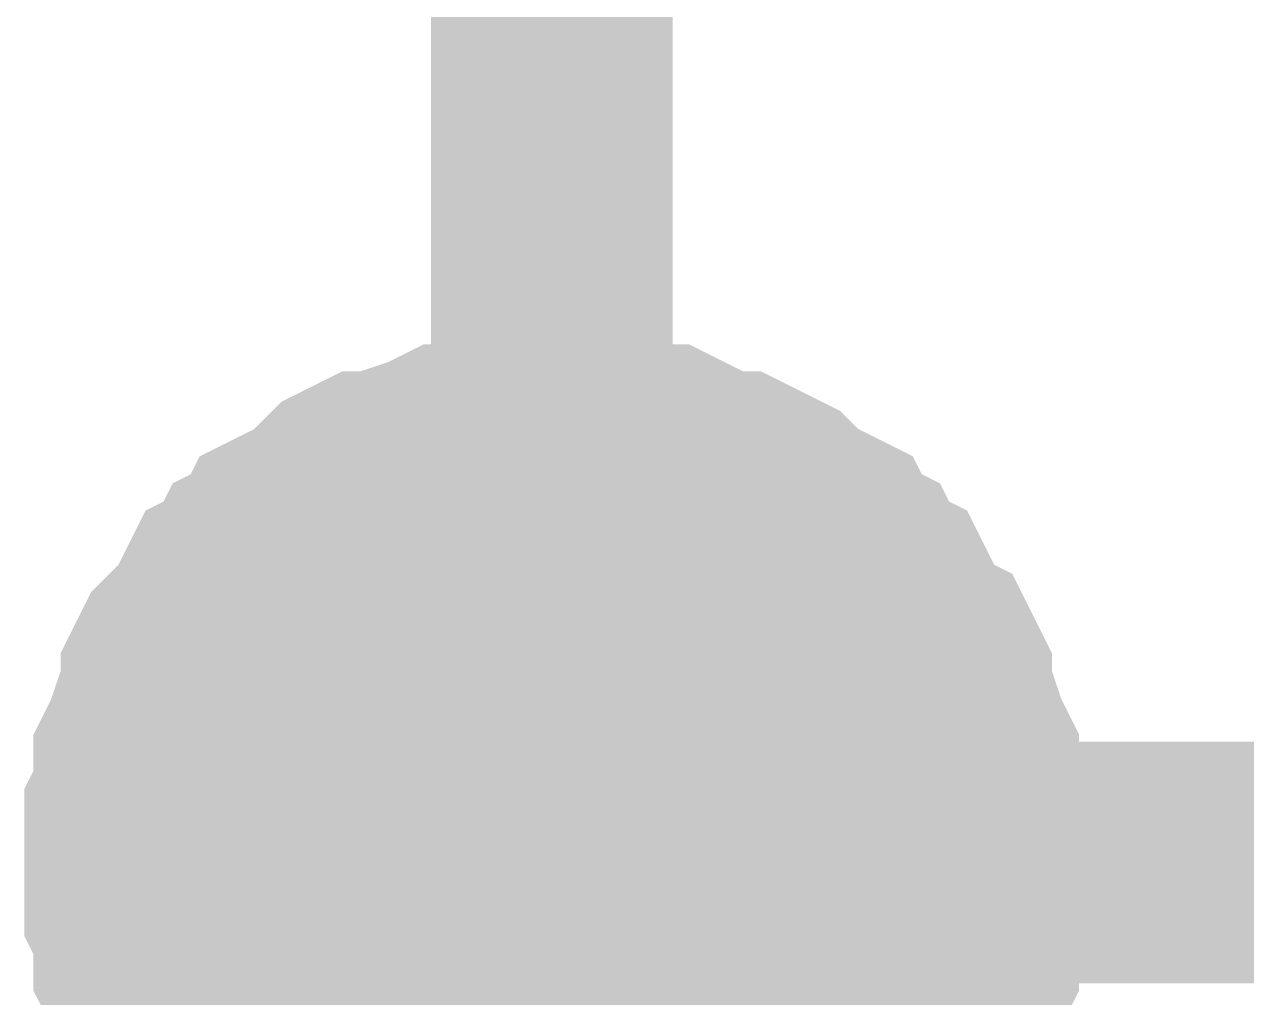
# Model space of a CAD drawing. Header units: inches. Extents: x 0 to 11.5, y 0 to 7.6.
# Drawn here: x 6.6741 to 6.7337, y 3.9932 to 4.0407 of the extents above; entities that cross this region are included whole.
import ezdxf

# ---------------------------------------------------------------- set-up
doc = ezdxf.new("R2010")
doc.units = ezdxf.units.IN
doc.header["$MEASUREMENT"] = 0
doc.layers.add('Sheet', color=255, linetype='Continuous')

msp = doc.modelspace()

# ---------------------------------------------------------------- linework, layer by layer
at = {"layer": 'Sheet'}
for points in [[(8.399674, 4.999629, 0.0118, 0.0118, 0), (8.399674, 3.999791, 0.0118, 0.0118, 0), (7.799981, 3.999791, 0.0118, 0.0118, 0), (6.699808, 3.999791, 0.0118, 0.0118, 0), (6.699808, 3.8, 0.0118, 0.0118, 0)], [(6.699808, 4.099907, 0.0118, 0.0118, 0), (6.699808, 3.999791, 0.0118, 0.0118, 0)], [(6.679965, 3.999791, 0.0118, 0.0118, 0), (6.679965, 4.000673, 0.0118, 0.0118, 0), (6.679965, 4.001996, 0.0118, 0.0118, 0), (6.680406, 4.002878, 0.0118, 0.0118, 0), (6.680406, 4.00376, 0.0118, 0.0118, 0), (6.680406, 4.004643, 0.0118, 0.0118, 0), (6.680847, 4.005525, 0.0118, 0.0118, 0), (6.681288, 4.006848, 0.0118, 0.0118, 0), (6.681729, 4.00773, 0.0118, 0.0118, 0), (6.681729, 4.008612, 0.0118, 0.0118, 0), (6.68217, 4.009494, 0.0118, 0.0118, 0), (6.682611, 4.009935, 0.0118, 0.0118, 0), (6.683493, 4.010817, 0.0118, 0.0118, 0), (6.683934, 4.011699, 0.0118, 0.0118, 0), (6.684375, 4.012581, 0.0118, 0.0118, 0), (6.685257, 4.013022, 0.0118, 0.0118, 0), (6.685698, 4.013904, 0.0118, 0.0118, 0), (6.68658, 4.014345, 0.0118, 0.0118, 0), (6.687021, 4.015227, 0.0118, 0.0118, 0), (6.687903, 4.015669, 0.0118, 0.0118, 0), (6.688785, 4.01611, 0.0118, 0.0118, 0), (6.689666, 4.016992, 0.0118, 0.0118, 0), (6.690107, 4.017433, 0.0118, 0.0118, 0), (6.690989, 4.017874, 0.0118, 0.0118, 0), (6.691871, 4.017874, 0.0118, 0.0118, 0), (6.692753, 4.018315, 0.0118, 0.0118, 0), (6.694076, 4.018756, 0.0118, 0.0118, 0), (6.694958, 4.019197, 0.0118, 0.0118, 0), (6.69584, 4.019197, 0.0118, 0.0118, 0), (6.696722, 4.019197, 0.0118, 0.0118, 0), (6.697604, 4.019638, 0.0118, 0.0118, 0), (6.698926, 4.019638, 0.0118, 0.0118, 0), (6.699808, 4.019638, 0.0118, 0.0118, 0)], [(6.679965, 3.999791, 0.0118, 0.0118, 0), (6.679965, 4.000673, 0.0118, 0.0118, 0), (6.679965, 4.001996, 0.0118, 0.0118, 0), (6.680406, 4.002878, 0.0118, 0.0118, 0), (6.680406, 4.00376, 0.0118, 0.0118, 0), (6.680406, 4.004643, 0.0118, 0.0118, 0), (6.680847, 4.005525, 0.0118, 0.0118, 0), (6.681288, 4.006848, 0.0118, 0.0118, 0), (6.681729, 4.00773, 0.0118, 0.0118, 0), (6.681729, 4.008612, 0.0118, 0.0118, 0), (6.68217, 4.009494, 0.0118, 0.0118, 0), (6.682611, 4.009935, 0.0118, 0.0118, 0), (6.683493, 4.010817, 0.0118, 0.0118, 0), (6.683934, 4.011699, 0.0118, 0.0118, 0), (6.684375, 4.012581, 0.0118, 0.0118, 0), (6.685257, 4.013022, 0.0118, 0.0118, 0), (6.685698, 4.013904, 0.0118, 0.0118, 0), (6.68658, 4.014345, 0.0118, 0.0118, 0), (6.687021, 4.015227, 0.0118, 0.0118, 0), (6.687903, 4.015669, 0.0118, 0.0118, 0), (6.688785, 4.01611, 0.0118, 0.0118, 0), (6.689666, 4.016992, 0.0118, 0.0118, 0), (6.690107, 4.017433, 0.0118, 0.0118, 0), (6.690989, 4.017874, 0.0118, 0.0118, 0), (6.691871, 4.017874, 0.0118, 0.0118, 0), (6.692753, 4.018315, 0.0118, 0.0118, 0), (6.694076, 4.018756, 0.0118, 0.0118, 0), (6.694958, 4.019197, 0.0118, 0.0118, 0), (6.69584, 4.019197, 0.0118, 0.0118, 0), (6.696722, 4.019197, 0.0118, 0.0118, 0), (6.697604, 4.019638, 0.0118, 0.0118, 0), (6.698926, 4.019638, 0.0118, 0.0118, 0), (6.699808, 4.019638, 0.0118, 0.0118, 0)], [(6.679965, 3.999791, 0.0118, 0.0118, 0), (6.679965, 4.000673, 0.0118, 0.0118, 0), (6.679965, 4.001996, 0.0118, 0.0118, 0), (6.680406, 4.002878, 0.0118, 0.0118, 0), (6.680406, 4.00376, 0.0118, 0.0118, 0), (6.680406, 4.004643, 0.0118, 0.0118, 0), (6.680847, 4.005525, 0.0118, 0.0118, 0), (6.681288, 4.006848, 0.0118, 0.0118, 0), (6.681729, 4.00773, 0.0118, 0.0118, 0), (6.681729, 4.008612, 0.0118, 0.0118, 0), (6.68217, 4.009494, 0.0118, 0.0118, 0), (6.682611, 4.009935, 0.0118, 0.0118, 0), (6.683493, 4.010817, 0.0118, 0.0118, 0), (6.683934, 4.011699, 0.0118, 0.0118, 0), (6.684375, 4.012581, 0.0118, 0.0118, 0), (6.685257, 4.013022, 0.0118, 0.0118, 0), (6.685698, 4.013904, 0.0118, 0.0118, 0), (6.68658, 4.014345, 0.0118, 0.0118, 0), (6.687021, 4.015227, 0.0118, 0.0118, 0), (6.687903, 4.015669, 0.0118, 0.0118, 0), (6.688785, 4.01611, 0.0118, 0.0118, 0), (6.689666, 4.016992, 0.0118, 0.0118, 0), (6.690107, 4.017433, 0.0118, 0.0118, 0), (6.690989, 4.017874, 0.0118, 0.0118, 0), (6.691871, 4.017874, 0.0118, 0.0118, 0), (6.692753, 4.018315, 0.0118, 0.0118, 0), (6.694076, 4.018756, 0.0118, 0.0118, 0), (6.694958, 4.019197, 0.0118, 0.0118, 0), (6.69584, 4.019197, 0.0118, 0.0118, 0), (6.696722, 4.019197, 0.0118, 0.0118, 0), (6.697604, 4.019638, 0.0118, 0.0118, 0), (6.698926, 4.019638, 0.0118, 0.0118, 0), (6.699808, 4.019638, 0.0118, 0.0118, 0)], [(6.679965, 3.999791, 0.0118, 0.0118, 0), (6.679965, 4.000673, 0.0118, 0.0118, 0), (6.679965, 4.001996, 0.0118, 0.0118, 0), (6.680406, 4.002878, 0.0118, 0.0118, 0), (6.680406, 4.00376, 0.0118, 0.0118, 0), (6.680406, 4.004643, 0.0118, 0.0118, 0), (6.680847, 4.005525, 0.0118, 0.0118, 0), (6.681288, 4.006848, 0.0118, 0.0118, 0), (6.681729, 4.00773, 0.0118, 0.0118, 0), (6.681729, 4.008612, 0.0118, 0.0118, 0), (6.68217, 4.009494, 0.0118, 0.0118, 0), (6.682611, 4.009935, 0.0118, 0.0118, 0), (6.683493, 4.010817, 0.0118, 0.0118, 0), (6.683934, 4.011699, 0.0118, 0.0118, 0), (6.684375, 4.012581, 0.0118, 0.0118, 0), (6.685257, 4.013022, 0.0118, 0.0118, 0), (6.685698, 4.013904, 0.0118, 0.0118, 0), (6.68658, 4.014345, 0.0118, 0.0118, 0), (6.687021, 4.015227, 0.0118, 0.0118, 0), (6.687903, 4.015669, 0.0118, 0.0118, 0), (6.688785, 4.01611, 0.0118, 0.0118, 0), (6.689666, 4.016992, 0.0118, 0.0118, 0), (6.690107, 4.017433, 0.0118, 0.0118, 0), (6.690989, 4.017874, 0.0118, 0.0118, 0), (6.691871, 4.017874, 0.0118, 0.0118, 0), (6.692753, 4.018315, 0.0118, 0.0118, 0), (6.694076, 4.018756, 0.0118, 0.0118, 0), (6.694958, 4.019197, 0.0118, 0.0118, 0), (6.69584, 4.019197, 0.0118, 0.0118, 0), (6.696722, 4.019197, 0.0118, 0.0118, 0), (6.697604, 4.019638, 0.0118, 0.0118, 0), (6.698926, 4.019638, 0.0118, 0.0118, 0), (6.699808, 4.019638, 0.0118, 0.0118, 0)], [(6.699808, 4.019638, 0.0118, 0.0118, 0), (6.699808, 4.019638, 0.0118, 0.0118, 0)], [(6.699808, 4.019638, 0.0118, 0.0118, 0), (6.70069, 4.019638, 0.0118, 0.0118, 0), (6.702013, 4.019638, 0.0118, 0.0118, 0), (6.702895, 4.019197, 0.0118, 0.0118, 0), (6.703777, 4.019197, 0.0118, 0.0118, 0), (6.7051, 4.019197, 0.0118, 0.0118, 0), (6.705982, 4.018756, 0.0118, 0.0118, 0), (6.706863, 4.018315, 0.0118, 0.0118, 0), (6.707745, 4.017874, 0.0118, 0.0118, 0), (6.708627, 4.017874, 0.0118, 0.0118, 0), (6.709509, 4.017433, 0.0118, 0.0118, 0), (6.710391, 4.016992, 0.0118, 0.0118, 0), (6.711273, 4.01611, 0.0118, 0.0118, 0), (6.712155, 4.015669, 0.0118, 0.0118, 0), (6.713037, 4.015227, 0.0118, 0.0118, 0), (6.713478, 4.014345, 0.0118, 0.0118, 0), (6.71436, 4.013904, 0.0118, 0.0118, 0), (6.714801, 4.013022, 0.0118, 0.0118, 0), (6.715683, 4.012581, 0.0118, 0.0118, 0), (6.716123, 4.011699, 0.0118, 0.0118, 0), (6.716564, 4.010817, 0.0118, 0.0118, 0), (6.717005, 4.009935, 0.0118, 0.0118, 0), (6.717887, 4.009494, 0.0118, 0.0118, 0), (6.718328, 4.008612, 0.0118, 0.0118, 0), (6.718328, 4.00773, 0.0118, 0.0118, 0), (6.718769, 4.006848, 0.0118, 0.0118, 0), (6.71921, 4.005525, 0.0118, 0.0118, 0), (6.719651, 4.004643, 0.0118, 0.0118, 0), (6.719651, 4.00376, 0.0118, 0.0118, 0), (6.719651, 4.002878, 0.0118, 0.0118, 0), (6.720092, 4.001996, 0.0118, 0.0118, 0), (6.720092, 4.000673, 0.0118, 0.0118, 0), (6.720092, 3.999791, 0.0118, 0.0118, 0)], [(6.699808, 4.019638, 0.0118, 0.0118, 0), (6.699808, 4.019638, 0.0118, 0.0118, 0)], [(6.699808, 4.019638, 0.0118, 0.0118, 0), (6.70069, 4.019638, 0.0118, 0.0118, 0), (6.702013, 4.019638, 0.0118, 0.0118, 0), (6.702895, 4.019197, 0.0118, 0.0118, 0), (6.703777, 4.019197, 0.0118, 0.0118, 0), (6.7051, 4.019197, 0.0118, 0.0118, 0), (6.705982, 4.018756, 0.0118, 0.0118, 0), (6.706863, 4.018315, 0.0118, 0.0118, 0), (6.707745, 4.017874, 0.0118, 0.0118, 0), (6.708627, 4.017874, 0.0118, 0.0118, 0), (6.709509, 4.017433, 0.0118, 0.0118, 0), (6.710391, 4.016992, 0.0118, 0.0118, 0), (6.711273, 4.01611, 0.0118, 0.0118, 0), (6.712155, 4.015669, 0.0118, 0.0118, 0), (6.713037, 4.015227, 0.0118, 0.0118, 0), (6.713478, 4.014345, 0.0118, 0.0118, 0), (6.71436, 4.013904, 0.0118, 0.0118, 0), (6.714801, 4.013022, 0.0118, 0.0118, 0), (6.715683, 4.012581, 0.0118, 0.0118, 0), (6.716123, 4.011699, 0.0118, 0.0118, 0), (6.716564, 4.010817, 0.0118, 0.0118, 0), (6.717005, 4.009935, 0.0118, 0.0118, 0), (6.717887, 4.009494, 0.0118, 0.0118, 0), (6.718328, 4.008612, 0.0118, 0.0118, 0), (6.718328, 4.00773, 0.0118, 0.0118, 0), (6.718769, 4.006848, 0.0118, 0.0118, 0), (6.71921, 4.005525, 0.0118, 0.0118, 0), (6.719651, 4.004643, 0.0118, 0.0118, 0), (6.719651, 4.00376, 0.0118, 0.0118, 0), (6.719651, 4.002878, 0.0118, 0.0118, 0), (6.720092, 4.001996, 0.0118, 0.0118, 0), (6.720092, 4.000673, 0.0118, 0.0118, 0), (6.720092, 3.999791, 0.0118, 0.0118, 0)], [(6.699808, 4.019638, 0.0118, 0.0118, 0), (6.699808, 4.019638, 0.0118, 0.0118, 0)], [(6.699808, 4.019638, 0.0118, 0.0118, 0), (6.70069, 4.019638, 0.0118, 0.0118, 0), (6.702013, 4.019638, 0.0118, 0.0118, 0), (6.702895, 4.019197, 0.0118, 0.0118, 0), (6.703777, 4.019197, 0.0118, 0.0118, 0), (6.7051, 4.019197, 0.0118, 0.0118, 0), (6.705982, 4.018756, 0.0118, 0.0118, 0), (6.706863, 4.018315, 0.0118, 0.0118, 0), (6.707745, 4.017874, 0.0118, 0.0118, 0), (6.708627, 4.017874, 0.0118, 0.0118, 0), (6.709509, 4.017433, 0.0118, 0.0118, 0), (6.710391, 4.016992, 0.0118, 0.0118, 0), (6.711273, 4.01611, 0.0118, 0.0118, 0), (6.712155, 4.015669, 0.0118, 0.0118, 0), (6.713037, 4.015227, 0.0118, 0.0118, 0), (6.713478, 4.014345, 0.0118, 0.0118, 0), (6.71436, 4.013904, 0.0118, 0.0118, 0), (6.714801, 4.013022, 0.0118, 0.0118, 0), (6.715683, 4.012581, 0.0118, 0.0118, 0), (6.716123, 4.011699, 0.0118, 0.0118, 0), (6.716564, 4.010817, 0.0118, 0.0118, 0), (6.717005, 4.009935, 0.0118, 0.0118, 0), (6.717887, 4.009494, 0.0118, 0.0118, 0), (6.718328, 4.008612, 0.0118, 0.0118, 0), (6.718328, 4.00773, 0.0118, 0.0118, 0), (6.718769, 4.006848, 0.0118, 0.0118, 0), (6.71921, 4.005525, 0.0118, 0.0118, 0), (6.719651, 4.004643, 0.0118, 0.0118, 0), (6.719651, 4.00376, 0.0118, 0.0118, 0), (6.719651, 4.002878, 0.0118, 0.0118, 0), (6.720092, 4.001996, 0.0118, 0.0118, 0), (6.720092, 4.000673, 0.0118, 0.0118, 0), (6.720092, 3.999791, 0.0118, 0.0118, 0)], [(6.699808, 4.019638, 0.0118, 0.0118, 0), (6.699808, 4.019638, 0.0118, 0.0118, 0)], [(6.699808, 4.019638, 0.0118, 0.0118, 0), (6.70069, 4.019638, 0.0118, 0.0118, 0), (6.702013, 4.019638, 0.0118, 0.0118, 0), (6.702895, 4.019197, 0.0118, 0.0118, 0), (6.703777, 4.019197, 0.0118, 0.0118, 0), (6.7051, 4.019197, 0.0118, 0.0118, 0), (6.705982, 4.018756, 0.0118, 0.0118, 0), (6.706863, 4.018315, 0.0118, 0.0118, 0), (6.707745, 4.017874, 0.0118, 0.0118, 0), (6.708627, 4.017874, 0.0118, 0.0118, 0), (6.709509, 4.017433, 0.0118, 0.0118, 0), (6.710391, 4.016992, 0.0118, 0.0118, 0), (6.711273, 4.01611, 0.0118, 0.0118, 0), (6.712155, 4.015669, 0.0118, 0.0118, 0), (6.713037, 4.015227, 0.0118, 0.0118, 0), (6.713478, 4.014345, 0.0118, 0.0118, 0), (6.71436, 4.013904, 0.0118, 0.0118, 0), (6.714801, 4.013022, 0.0118, 0.0118, 0), (6.715683, 4.012581, 0.0118, 0.0118, 0), (6.716123, 4.011699, 0.0118, 0.0118, 0), (6.716564, 4.010817, 0.0118, 0.0118, 0), (6.717005, 4.009935, 0.0118, 0.0118, 0), (6.717887, 4.009494, 0.0118, 0.0118, 0), (6.718328, 4.008612, 0.0118, 0.0118, 0), (6.718328, 4.00773, 0.0118, 0.0118, 0), (6.718769, 4.006848, 0.0118, 0.0118, 0), (6.71921, 4.005525, 0.0118, 0.0118, 0), (6.719651, 4.004643, 0.0118, 0.0118, 0), (6.719651, 4.00376, 0.0118, 0.0118, 0), (6.719651, 4.002878, 0.0118, 0.0118, 0), (6.720092, 4.001996, 0.0118, 0.0118, 0), (6.720092, 4.000673, 0.0118, 0.0118, 0), (6.720092, 3.999791, 0.0118, 0.0118, 0)], [(6.679965, 3.999791, 0.0039, 0.0039, 0), (6.679965, 4.000673, 0.0039, 0.0039, 0), (6.679965, 4.001996, 0.0039, 0.0039, 0), (6.680406, 4.002878, 0.0039, 0.0039, 0), (6.680406, 4.00376, 0.0039, 0.0039, 0), (6.680406, 4.004643, 0.0039, 0.0039, 0), (6.680847, 4.005525, 0.0039, 0.0039, 0), (6.681288, 4.006848, 0.0039, 0.0039, 0), (6.681729, 4.00773, 0.0039, 0.0039, 0), (6.681729, 4.008612, 0.0039, 0.0039, 0), (6.68217, 4.009494, 0.0039, 0.0039, 0), (6.682611, 4.009935, 0.0039, 0.0039, 0), (6.683493, 4.010817, 0.0039, 0.0039, 0), (6.683934, 4.011699, 0.0039, 0.0039, 0), (6.684375, 4.012581, 0.0039, 0.0039, 0), (6.685257, 4.013022, 0.0039, 0.0039, 0), (6.685698, 4.013904, 0.0039, 0.0039, 0), (6.68658, 4.014345, 0.0039, 0.0039, 0), (6.687021, 4.015227, 0.0039, 0.0039, 0), (6.687903, 4.015669, 0.0039, 0.0039, 0), (6.688785, 4.01611, 0.0039, 0.0039, 0), (6.689666, 4.016992, 0.0039, 0.0039, 0), (6.690107, 4.017433, 0.0039, 0.0039, 0), (6.690989, 4.017874, 0.0039, 0.0039, 0), (6.691871, 4.017874, 0.0039, 0.0039, 0), (6.692753, 4.018315, 0.0039, 0.0039, 0), (6.694076, 4.018756, 0.0039, 0.0039, 0), (6.694958, 4.019197, 0.0039, 0.0039, 0), (6.69584, 4.019197, 0.0039, 0.0039, 0), (6.696722, 4.019197, 0.0039, 0.0039, 0), (6.697604, 4.019638, 0.0039, 0.0039, 0), (6.698926, 4.019638, 0.0039, 0.0039, 0), (6.699808, 4.019638, 0.0039, 0.0039, 0)], [(6.679965, 3.999791, 0.0039, 0.0039, 0), (6.679965, 4.000673, 0.0039, 0.0039, 0), (6.679965, 4.001996, 0.0039, 0.0039, 0), (6.680406, 4.002878, 0.0039, 0.0039, 0), (6.680406, 4.00376, 0.0039, 0.0039, 0), (6.680406, 4.004643, 0.0039, 0.0039, 0), (6.680847, 4.005525, 0.0039, 0.0039, 0), (6.681288, 4.006848, 0.0039, 0.0039, 0), (6.681729, 4.00773, 0.0039, 0.0039, 0), (6.681729, 4.008612, 0.0039, 0.0039, 0), (6.68217, 4.009494, 0.0039, 0.0039, 0), (6.682611, 4.009935, 0.0039, 0.0039, 0), (6.683493, 4.010817, 0.0039, 0.0039, 0), (6.683934, 4.011699, 0.0039, 0.0039, 0), (6.684375, 4.012581, 0.0039, 0.0039, 0), (6.685257, 4.013022, 0.0039, 0.0039, 0), (6.685698, 4.013904, 0.0039, 0.0039, 0), (6.68658, 4.014345, 0.0039, 0.0039, 0), (6.687021, 4.015227, 0.0039, 0.0039, 0), (6.687903, 4.015669, 0.0039, 0.0039, 0), (6.688785, 4.01611, 0.0039, 0.0039, 0), (6.689666, 4.016992, 0.0039, 0.0039, 0), (6.690107, 4.017433, 0.0039, 0.0039, 0), (6.690989, 4.017874, 0.0039, 0.0039, 0), (6.691871, 4.017874, 0.0039, 0.0039, 0), (6.692753, 4.018315, 0.0039, 0.0039, 0), (6.694076, 4.018756, 0.0039, 0.0039, 0), (6.694958, 4.019197, 0.0039, 0.0039, 0), (6.69584, 4.019197, 0.0039, 0.0039, 0), (6.696722, 4.019197, 0.0039, 0.0039, 0), (6.697604, 4.019638, 0.0039, 0.0039, 0), (6.698926, 4.019638, 0.0039, 0.0039, 0), (6.699808, 4.019638, 0.0039, 0.0039, 0)], [(6.679965, 3.999791, 0.0039, 0.0039, 0), (6.679965, 4.000673, 0.0039, 0.0039, 0), (6.679965, 4.001996, 0.0039, 0.0039, 0), (6.680406, 4.002878, 0.0039, 0.0039, 0), (6.680406, 4.00376, 0.0039, 0.0039, 0), (6.680406, 4.004643, 0.0039, 0.0039, 0), (6.680847, 4.005525, 0.0039, 0.0039, 0), (6.681288, 4.006848, 0.0039, 0.0039, 0), (6.681729, 4.00773, 0.0039, 0.0039, 0), (6.681729, 4.008612, 0.0039, 0.0039, 0), (6.68217, 4.009494, 0.0039, 0.0039, 0), (6.682611, 4.009935, 0.0039, 0.0039, 0), (6.683493, 4.010817, 0.0039, 0.0039, 0), (6.683934, 4.011699, 0.0039, 0.0039, 0), (6.684375, 4.012581, 0.0039, 0.0039, 0), (6.685257, 4.013022, 0.0039, 0.0039, 0), (6.685698, 4.013904, 0.0039, 0.0039, 0), (6.68658, 4.014345, 0.0039, 0.0039, 0), (6.687021, 4.015227, 0.0039, 0.0039, 0), (6.687903, 4.015669, 0.0039, 0.0039, 0), (6.688785, 4.01611, 0.0039, 0.0039, 0), (6.689666, 4.016992, 0.0039, 0.0039, 0), (6.690107, 4.017433, 0.0039, 0.0039, 0), (6.690989, 4.017874, 0.0039, 0.0039, 0), (6.691871, 4.017874, 0.0039, 0.0039, 0), (6.692753, 4.018315, 0.0039, 0.0039, 0), (6.694076, 4.018756, 0.0039, 0.0039, 0), (6.694958, 4.019197, 0.0039, 0.0039, 0), (6.69584, 4.019197, 0.0039, 0.0039, 0), (6.696722, 4.019197, 0.0039, 0.0039, 0), (6.697604, 4.019638, 0.0039, 0.0039, 0), (6.698926, 4.019638, 0.0039, 0.0039, 0), (6.699808, 4.019638, 0.0039, 0.0039, 0)], [(6.679965, 3.999791, 0.0039, 0.0039, 0), (6.679965, 4.000673, 0.0039, 0.0039, 0), (6.679965, 4.001996, 0.0039, 0.0039, 0), (6.680406, 4.002878, 0.0039, 0.0039, 0), (6.680406, 4.00376, 0.0039, 0.0039, 0), (6.680406, 4.004643, 0.0039, 0.0039, 0), (6.680847, 4.005525, 0.0039, 0.0039, 0), (6.681288, 4.006848, 0.0039, 0.0039, 0), (6.681729, 4.00773, 0.0039, 0.0039, 0), (6.681729, 4.008612, 0.0039, 0.0039, 0), (6.68217, 4.009494, 0.0039, 0.0039, 0), (6.682611, 4.009935, 0.0039, 0.0039, 0), (6.683493, 4.010817, 0.0039, 0.0039, 0), (6.683934, 4.011699, 0.0039, 0.0039, 0), (6.684375, 4.012581, 0.0039, 0.0039, 0), (6.685257, 4.013022, 0.0039, 0.0039, 0), (6.685698, 4.013904, 0.0039, 0.0039, 0), (6.68658, 4.014345, 0.0039, 0.0039, 0), (6.687021, 4.015227, 0.0039, 0.0039, 0), (6.687903, 4.015669, 0.0039, 0.0039, 0), (6.688785, 4.01611, 0.0039, 0.0039, 0), (6.689666, 4.016992, 0.0039, 0.0039, 0), (6.690107, 4.017433, 0.0039, 0.0039, 0), (6.690989, 4.017874, 0.0039, 0.0039, 0), (6.691871, 4.017874, 0.0039, 0.0039, 0), (6.692753, 4.018315, 0.0039, 0.0039, 0), (6.694076, 4.018756, 0.0039, 0.0039, 0), (6.694958, 4.019197, 0.0039, 0.0039, 0), (6.69584, 4.019197, 0.0039, 0.0039, 0), (6.696722, 4.019197, 0.0039, 0.0039, 0), (6.697604, 4.019638, 0.0039, 0.0039, 0), (6.698926, 4.019638, 0.0039, 0.0039, 0), (6.699808, 4.019638, 0.0039, 0.0039, 0)], [(6.699808, 4.019638, 0.0039, 0.0039, 0), (6.699808, 4.019638, 0.0039, 0.0039, 0)], [(6.699808, 4.019638, 0.0039, 0.0039, 0), (6.70069, 4.019638, 0.0039, 0.0039, 0), (6.702013, 4.019638, 0.0039, 0.0039, 0), (6.702895, 4.019197, 0.0039, 0.0039, 0), (6.703777, 4.019197, 0.0039, 0.0039, 0), (6.7051, 4.019197, 0.0039, 0.0039, 0), (6.705982, 4.018756, 0.0039, 0.0039, 0), (6.706863, 4.018315, 0.0039, 0.0039, 0), (6.707745, 4.017874, 0.0039, 0.0039, 0), (6.708627, 4.017874, 0.0039, 0.0039, 0), (6.709509, 4.017433, 0.0039, 0.0039, 0), (6.710391, 4.016992, 0.0039, 0.0039, 0), (6.711273, 4.01611, 0.0039, 0.0039, 0), (6.712155, 4.015669, 0.0039, 0.0039, 0), (6.713037, 4.015227, 0.0039, 0.0039, 0), (6.713478, 4.014345, 0.0039, 0.0039, 0), (6.71436, 4.013904, 0.0039, 0.0039, 0), (6.714801, 4.013022, 0.0039, 0.0039, 0), (6.715683, 4.012581, 0.0039, 0.0039, 0), (6.716123, 4.011699, 0.0039, 0.0039, 0), (6.716564, 4.010817, 0.0039, 0.0039, 0), (6.717005, 4.009935, 0.0039, 0.0039, 0), (6.717887, 4.009494, 0.0039, 0.0039, 0), (6.718328, 4.008612, 0.0039, 0.0039, 0), (6.718328, 4.00773, 0.0039, 0.0039, 0), (6.718769, 4.006848, 0.0039, 0.0039, 0), (6.71921, 4.005525, 0.0039, 0.0039, 0), (6.719651, 4.004643, 0.0039, 0.0039, 0), (6.719651, 4.00376, 0.0039, 0.0039, 0), (6.719651, 4.002878, 0.0039, 0.0039, 0), (6.720092, 4.001996, 0.0039, 0.0039, 0), (6.720092, 4.000673, 0.0039, 0.0039, 0), (6.720092, 3.999791, 0.0039, 0.0039, 0)], [(6.699808, 4.019638, 0.0039, 0.0039, 0), (6.699808, 4.019638, 0.0039, 0.0039, 0)], [(6.699808, 4.019638, 0.0039, 0.0039, 0), (6.70069, 4.019638, 0.0039, 0.0039, 0), (6.702013, 4.019638, 0.0039, 0.0039, 0), (6.702895, 4.019197, 0.0039, 0.0039, 0), (6.703777, 4.019197, 0.0039, 0.0039, 0), (6.7051, 4.019197, 0.0039, 0.0039, 0), (6.705982, 4.018756, 0.0039, 0.0039, 0), (6.706863, 4.018315, 0.0039, 0.0039, 0), (6.707745, 4.017874, 0.0039, 0.0039, 0), (6.708627, 4.017874, 0.0039, 0.0039, 0), (6.709509, 4.017433, 0.0039, 0.0039, 0), (6.710391, 4.016992, 0.0039, 0.0039, 0), (6.711273, 4.01611, 0.0039, 0.0039, 0), (6.712155, 4.015669, 0.0039, 0.0039, 0), (6.713037, 4.015227, 0.0039, 0.0039, 0), (6.713478, 4.014345, 0.0039, 0.0039, 0), (6.71436, 4.013904, 0.0039, 0.0039, 0), (6.714801, 4.013022, 0.0039, 0.0039, 0), (6.715683, 4.012581, 0.0039, 0.0039, 0), (6.716123, 4.011699, 0.0039, 0.0039, 0), (6.716564, 4.010817, 0.0039, 0.0039, 0), (6.717005, 4.009935, 0.0039, 0.0039, 0), (6.717887, 4.009494, 0.0039, 0.0039, 0), (6.718328, 4.008612, 0.0039, 0.0039, 0), (6.718328, 4.00773, 0.0039, 0.0039, 0), (6.718769, 4.006848, 0.0039, 0.0039, 0), (6.71921, 4.005525, 0.0039, 0.0039, 0), (6.719651, 4.004643, 0.0039, 0.0039, 0), (6.719651, 4.00376, 0.0039, 0.0039, 0), (6.719651, 4.002878, 0.0039, 0.0039, 0), (6.720092, 4.001996, 0.0039, 0.0039, 0), (6.720092, 4.000673, 0.0039, 0.0039, 0), (6.720092, 3.999791, 0.0039, 0.0039, 0)], [(6.699808, 4.019638, 0.0039, 0.0039, 0), (6.699808, 4.019638, 0.0039, 0.0039, 0)], [(6.699808, 4.019638, 0.0039, 0.0039, 0), (6.70069, 4.019638, 0.0039, 0.0039, 0), (6.702013, 4.019638, 0.0039, 0.0039, 0), (6.702895, 4.019197, 0.0039, 0.0039, 0), (6.703777, 4.019197, 0.0039, 0.0039, 0), (6.7051, 4.019197, 0.0039, 0.0039, 0), (6.705982, 4.018756, 0.0039, 0.0039, 0), (6.706863, 4.018315, 0.0039, 0.0039, 0), (6.707745, 4.017874, 0.0039, 0.0039, 0), (6.708627, 4.017874, 0.0039, 0.0039, 0), (6.709509, 4.017433, 0.0039, 0.0039, 0), (6.710391, 4.016992, 0.0039, 0.0039, 0), (6.711273, 4.01611, 0.0039, 0.0039, 0), (6.712155, 4.015669, 0.0039, 0.0039, 0), (6.713037, 4.015227, 0.0039, 0.0039, 0), (6.713478, 4.014345, 0.0039, 0.0039, 0), (6.71436, 4.013904, 0.0039, 0.0039, 0), (6.714801, 4.013022, 0.0039, 0.0039, 0), (6.715683, 4.012581, 0.0039, 0.0039, 0), (6.716123, 4.011699, 0.0039, 0.0039, 0), (6.716564, 4.010817, 0.0039, 0.0039, 0), (6.717005, 4.009935, 0.0039, 0.0039, 0), (6.717887, 4.009494, 0.0039, 0.0039, 0), (6.718328, 4.008612, 0.0039, 0.0039, 0), (6.718328, 4.00773, 0.0039, 0.0039, 0), (6.718769, 4.006848, 0.0039, 0.0039, 0), (6.71921, 4.005525, 0.0039, 0.0039, 0), (6.719651, 4.004643, 0.0039, 0.0039, 0), (6.719651, 4.00376, 0.0039, 0.0039, 0), (6.719651, 4.002878, 0.0039, 0.0039, 0), (6.720092, 4.001996, 0.0039, 0.0039, 0), (6.720092, 4.000673, 0.0039, 0.0039, 0), (6.720092, 3.999791, 0.0039, 0.0039, 0)], [(6.699808, 4.019638, 0.0039, 0.0039, 0), (6.699808, 4.019638, 0.0039, 0.0039, 0)], [(6.699808, 4.019638, 0.0039, 0.0039, 0), (6.70069, 4.019638, 0.0039, 0.0039, 0), (6.702013, 4.019638, 0.0039, 0.0039, 0), (6.702895, 4.019197, 0.0039, 0.0039, 0), (6.703777, 4.019197, 0.0039, 0.0039, 0), (6.7051, 4.019197, 0.0039, 0.0039, 0), (6.705982, 4.018756, 0.0039, 0.0039, 0), (6.706863, 4.018315, 0.0039, 0.0039, 0), (6.707745, 4.017874, 0.0039, 0.0039, 0), (6.708627, 4.017874, 0.0039, 0.0039, 0), (6.709509, 4.017433, 0.0039, 0.0039, 0), (6.710391, 4.016992, 0.0039, 0.0039, 0), (6.711273, 4.01611, 0.0039, 0.0039, 0), (6.712155, 4.015669, 0.0039, 0.0039, 0), (6.713037, 4.015227, 0.0039, 0.0039, 0), (6.713478, 4.014345, 0.0039, 0.0039, 0), (6.71436, 4.013904, 0.0039, 0.0039, 0), (6.714801, 4.013022, 0.0039, 0.0039, 0), (6.715683, 4.012581, 0.0039, 0.0039, 0), (6.716123, 4.011699, 0.0039, 0.0039, 0), (6.716564, 4.010817, 0.0039, 0.0039, 0), (6.717005, 4.009935, 0.0039, 0.0039, 0), (6.717887, 4.009494, 0.0039, 0.0039, 0), (6.718328, 4.008612, 0.0039, 0.0039, 0), (6.718328, 4.00773, 0.0039, 0.0039, 0), (6.718769, 4.006848, 0.0039, 0.0039, 0), (6.71921, 4.005525, 0.0039, 0.0039, 0), (6.719651, 4.004643, 0.0039, 0.0039, 0), (6.719651, 4.00376, 0.0039, 0.0039, 0), (6.719651, 4.002878, 0.0039, 0.0039, 0), (6.720092, 4.001996, 0.0039, 0.0039, 0), (6.720092, 4.000673, 0.0039, 0.0039, 0), (6.720092, 3.999791, 0.0039, 0.0039, 0)], [(6.684375, 3.987001, 0.0118, 0.0118, 0), (6.683934, 3.987883, 0.0118, 0.0118, 0), (6.683493, 3.988765, 0.0118, 0.0118, 0), (6.682611, 3.989647, 0.0118, 0.0118, 0), (6.68217, 3.990088, 0.0118, 0.0118, 0), (6.681729, 3.99097, 0.0118, 0.0118, 0), (6.681729, 3.991852, 0.0118, 0.0118, 0), (6.681288, 3.992734, 0.0118, 0.0118, 0), (6.680847, 3.994058, 0.0118, 0.0118, 0), (6.680406, 3.99494, 0.0118, 0.0118, 0), (6.680406, 3.995822, 0.0118, 0.0118, 0), (6.680406, 3.996704, 0.0118, 0.0118, 0), (6.679965, 3.997586, 0.0118, 0.0118, 0), (6.679965, 3.998909, 0.0118, 0.0118, 0), (6.679965, 3.999791, 0.0118, 0.0118, 0)], [(6.679965, 3.999791, 0.0118, 0.0118, 0), (6.679965, 3.999791, 0.0118, 0.0118, 0)], [(6.684375, 3.987001, 0.0118, 0.0118, 0), (6.683934, 3.987883, 0.0118, 0.0118, 0), (6.683493, 3.988765, 0.0118, 0.0118, 0), (6.682611, 3.989647, 0.0118, 0.0118, 0), (6.68217, 3.990088, 0.0118, 0.0118, 0), (6.681729, 3.99097, 0.0118, 0.0118, 0), (6.681729, 3.991852, 0.0118, 0.0118, 0), (6.681288, 3.992734, 0.0118, 0.0118, 0), (6.680847, 3.994058, 0.0118, 0.0118, 0), (6.680406, 3.99494, 0.0118, 0.0118, 0), (6.680406, 3.995822, 0.0118, 0.0118, 0), (6.680406, 3.996704, 0.0118, 0.0118, 0), (6.679965, 3.997586, 0.0118, 0.0118, 0), (6.679965, 3.998909, 0.0118, 0.0118, 0), (6.679965, 3.999791, 0.0118, 0.0118, 0)], [(6.679965, 3.999791, 0.0118, 0.0118, 0), (6.679965, 3.999791, 0.0118, 0.0118, 0)], [(6.684375, 3.987001, 0.0118, 0.0118, 0), (6.683934, 3.987883, 0.0118, 0.0118, 0), (6.683493, 3.988765, 0.0118, 0.0118, 0), (6.682611, 3.989647, 0.0118, 0.0118, 0), (6.68217, 3.990088, 0.0118, 0.0118, 0), (6.681729, 3.99097, 0.0118, 0.0118, 0), (6.681729, 3.991852, 0.0118, 0.0118, 0), (6.681288, 3.992734, 0.0118, 0.0118, 0), (6.680847, 3.994058, 0.0118, 0.0118, 0), (6.680406, 3.99494, 0.0118, 0.0118, 0), (6.680406, 3.995822, 0.0118, 0.0118, 0), (6.680406, 3.996704, 0.0118, 0.0118, 0), (6.679965, 3.997586, 0.0118, 0.0118, 0), (6.679965, 3.998909, 0.0118, 0.0118, 0), (6.679965, 3.999791, 0.0118, 0.0118, 0)], [(6.679965, 3.999791, 0.0118, 0.0118, 0), (6.679965, 3.999791, 0.0118, 0.0118, 0)], [(6.684375, 3.987001, 0.0118, 0.0118, 0), (6.683934, 3.987883, 0.0118, 0.0118, 0), (6.683493, 3.988765, 0.0118, 0.0118, 0), (6.682611, 3.989647, 0.0118, 0.0118, 0), (6.68217, 3.990088, 0.0118, 0.0118, 0), (6.681729, 3.99097, 0.0118, 0.0118, 0), (6.681729, 3.991852, 0.0118, 0.0118, 0), (6.681288, 3.992734, 0.0118, 0.0118, 0), (6.680847, 3.994058, 0.0118, 0.0118, 0), (6.680406, 3.99494, 0.0118, 0.0118, 0), (6.680406, 3.995822, 0.0118, 0.0118, 0), (6.680406, 3.996704, 0.0118, 0.0118, 0), (6.679965, 3.997586, 0.0118, 0.0118, 0), (6.679965, 3.998909, 0.0118, 0.0118, 0), (6.679965, 3.999791, 0.0118, 0.0118, 0)], [(6.679965, 3.999791, 0.0118, 0.0118, 0), (6.679965, 3.999791, 0.0118, 0.0118, 0)], [(6.720092, 3.999791, 0.0118, 0.0118, 0), (6.720092, 3.998909, 0.0118, 0.0118, 0), (6.720092, 3.997586, 0.0118, 0.0118, 0), (6.719651, 3.996704, 0.0118, 0.0118, 0), (6.719651, 3.995822, 0.0118, 0.0118, 0), (6.719651, 3.99494, 0.0118, 0.0118, 0), (6.71921, 3.994058, 0.0118, 0.0118, 0), (6.718769, 3.992734, 0.0118, 0.0118, 0), (6.718328, 3.991852, 0.0118, 0.0118, 0), (6.718328, 3.99097, 0.0118, 0.0118, 0), (6.717887, 3.990088, 0.0118, 0.0118, 0), (6.717005, 3.989647, 0.0118, 0.0118, 0), (6.716564, 3.988765, 0.0118, 0.0118, 0), (6.716123, 3.987883, 0.0118, 0.0118, 0), (6.715683, 3.987001, 0.0118, 0.0118, 0)], [(6.720092, 3.999791, 0.0118, 0.0118, 0), (6.720092, 3.998909, 0.0118, 0.0118, 0), (6.720092, 3.997586, 0.0118, 0.0118, 0), (6.719651, 3.996704, 0.0118, 0.0118, 0), (6.719651, 3.995822, 0.0118, 0.0118, 0), (6.719651, 3.99494, 0.0118, 0.0118, 0), (6.71921, 3.994058, 0.0118, 0.0118, 0), (6.718769, 3.992734, 0.0118, 0.0118, 0), (6.718328, 3.991852, 0.0118, 0.0118, 0), (6.718328, 3.99097, 0.0118, 0.0118, 0), (6.717887, 3.990088, 0.0118, 0.0118, 0), (6.717005, 3.989647, 0.0118, 0.0118, 0), (6.716564, 3.988765, 0.0118, 0.0118, 0), (6.716123, 3.987883, 0.0118, 0.0118, 0), (6.715683, 3.987001, 0.0118, 0.0118, 0)], [(6.720092, 3.999791, 0.0118, 0.0118, 0), (6.720092, 3.998909, 0.0118, 0.0118, 0), (6.720092, 3.997586, 0.0118, 0.0118, 0), (6.719651, 3.996704, 0.0118, 0.0118, 0), (6.719651, 3.995822, 0.0118, 0.0118, 0), (6.719651, 3.99494, 0.0118, 0.0118, 0), (6.71921, 3.994058, 0.0118, 0.0118, 0), (6.718769, 3.992734, 0.0118, 0.0118, 0), (6.718328, 3.991852, 0.0118, 0.0118, 0), (6.718328, 3.99097, 0.0118, 0.0118, 0), (6.717887, 3.990088, 0.0118, 0.0118, 0), (6.717005, 3.989647, 0.0118, 0.0118, 0), (6.716564, 3.988765, 0.0118, 0.0118, 0), (6.716123, 3.987883, 0.0118, 0.0118, 0), (6.715683, 3.987001, 0.0118, 0.0118, 0)], [(6.720092, 3.999791, 0.0118, 0.0118, 0), (6.720092, 3.998909, 0.0118, 0.0118, 0), (6.720092, 3.997586, 0.0118, 0.0118, 0), (6.719651, 3.996704, 0.0118, 0.0118, 0), (6.719651, 3.995822, 0.0118, 0.0118, 0), (6.719651, 3.99494, 0.0118, 0.0118, 0), (6.71921, 3.994058, 0.0118, 0.0118, 0), (6.718769, 3.992734, 0.0118, 0.0118, 0), (6.718328, 3.991852, 0.0118, 0.0118, 0), (6.718328, 3.99097, 0.0118, 0.0118, 0), (6.717887, 3.990088, 0.0118, 0.0118, 0), (6.717005, 3.989647, 0.0118, 0.0118, 0), (6.716564, 3.988765, 0.0118, 0.0118, 0), (6.716123, 3.987883, 0.0118, 0.0118, 0), (6.715683, 3.987001, 0.0118, 0.0118, 0)], [(6.720092, 3.999791, 0.0118, 0.0118, 0), (6.720092, 3.999791, 0.0118, 0.0118, 0), (6.720092, 3.999791, 0.0118, 0.0118, 0), (6.720092, 3.999791, 0.0118, 0.0118, 0), (6.720092, 3.999791, 0.0118, 0.0118, 0), (6.720092, 3.999791, 0.0118, 0.0118, 0), (6.720092, 3.999791, 0.0118, 0.0118, 0), (6.720092, 3.999791, 0.0118, 0.0118, 0), (6.720092, 3.999791, 0.0118, 0.0118, 0), (6.720092, 3.999791, 0.0118, 0.0118, 0), (6.720092, 3.999791, 0.0118, 0.0118, 0), (6.720092, 3.999791, 0.0118, 0.0118, 0), (6.720092, 3.999791, 0.0118, 0.0118, 0), (6.720092, 3.999791, 0.0118, 0.0118, 0), (6.720092, 3.999791, 0.0118, 0.0118, 0), (6.720092, 3.999791, 0.0118, 0.0118, 0), (6.720092, 3.999791, 0.0118, 0.0118, 0), (6.720092, 3.999791, 0.0118, 0.0118, 0), (6.720092, 3.999791, 0.0118, 0.0118, 0), (6.720092, 3.999791, 0.0118, 0.0118, 0), (6.720092, 3.999791, 0.0118, 0.0118, 0), (6.720092, 3.999791, 0.0118, 0.0118, 0), (6.720092, 3.999791, 0.0118, 0.0118, 0), (6.720092, 3.999791, 0.0118, 0.0118, 0), (6.720092, 3.999791, 0.0118, 0.0118, 0), (6.720092, 3.999791, 0.0118, 0.0118, 0), (6.720092, 3.999791, 0.0118, 0.0118, 0), (6.720092, 3.999791, 0.0118, 0.0118, 0), (6.720092, 3.999791, 0.0118, 0.0118, 0), (6.720092, 3.999791, 0.0118, 0.0118, 0), (6.720092, 3.999791, 0.0118, 0.0118, 0), (6.720092, 3.999791, 0.0118, 0.0118, 0), (6.720092, 3.999791, 0.0118, 0.0118, 0)], [(6.720092, 3.999791, 0.0118, 0.0118, 0), (6.720092, 3.999791, 0.0118, 0.0118, 0)], [(6.720092, 3.999791, 0.0118, 0.0118, 0), (6.720092, 3.999791, 0.0118, 0.0118, 0), (6.720092, 3.999791, 0.0118, 0.0118, 0), (6.720092, 3.999791, 0.0118, 0.0118, 0), (6.720092, 3.999791, 0.0118, 0.0118, 0), (6.720092, 3.999791, 0.0118, 0.0118, 0), (6.720092, 3.999791, 0.0118, 0.0118, 0), (6.720092, 3.999791, 0.0118, 0.0118, 0), (6.720092, 3.999791, 0.0118, 0.0118, 0), (6.720092, 3.999791, 0.0118, 0.0118, 0), (6.720092, 3.999791, 0.0118, 0.0118, 0), (6.720092, 3.999791, 0.0118, 0.0118, 0), (6.720092, 3.999791, 0.0118, 0.0118, 0), (6.720092, 3.999791, 0.0118, 0.0118, 0), (6.720092, 3.999791, 0.0118, 0.0118, 0), (6.720092, 3.999791, 0.0118, 0.0118, 0), (6.720092, 3.999791, 0.0118, 0.0118, 0), (6.720092, 3.999791, 0.0118, 0.0118, 0), (6.720092, 3.999791, 0.0118, 0.0118, 0), (6.720092, 3.999791, 0.0118, 0.0118, 0), (6.720092, 3.999791, 0.0118, 0.0118, 0), (6.720092, 3.999791, 0.0118, 0.0118, 0), (6.720092, 3.999791, 0.0118, 0.0118, 0), (6.720092, 3.999791, 0.0118, 0.0118, 0), (6.720092, 3.999791, 0.0118, 0.0118, 0), (6.720092, 3.999791, 0.0118, 0.0118, 0), (6.720092, 3.999791, 0.0118, 0.0118, 0), (6.720092, 3.999791, 0.0118, 0.0118, 0), (6.720092, 3.999791, 0.0118, 0.0118, 0), (6.720092, 3.999791, 0.0118, 0.0118, 0), (6.720092, 3.999791, 0.0118, 0.0118, 0), (6.720092, 3.999791, 0.0118, 0.0118, 0), (6.720092, 3.999791, 0.0118, 0.0118, 0)], [(6.720092, 3.999791, 0.0118, 0.0118, 0), (6.720092, 3.999791, 0.0118, 0.0118, 0)], [(6.720092, 3.999791, 0.0118, 0.0118, 0), (6.720092, 3.999791, 0.0118, 0.0118, 0), (6.720092, 3.999791, 0.0118, 0.0118, 0), (6.720092, 3.999791, 0.0118, 0.0118, 0), (6.720092, 3.999791, 0.0118, 0.0118, 0), (6.720092, 3.999791, 0.0118, 0.0118, 0), (6.720092, 3.999791, 0.0118, 0.0118, 0), (6.720092, 3.999791, 0.0118, 0.0118, 0), (6.720092, 3.999791, 0.0118, 0.0118, 0), (6.720092, 3.999791, 0.0118, 0.0118, 0), (6.720092, 3.999791, 0.0118, 0.0118, 0), (6.720092, 3.999791, 0.0118, 0.0118, 0), (6.720092, 3.999791, 0.0118, 0.0118, 0), (6.720092, 3.999791, 0.0118, 0.0118, 0), (6.720092, 3.999791, 0.0118, 0.0118, 0), (6.720092, 3.999791, 0.0118, 0.0118, 0), (6.720092, 3.999791, 0.0118, 0.0118, 0), (6.720092, 3.999791, 0.0118, 0.0118, 0), (6.720092, 3.999791, 0.0118, 0.0118, 0), (6.720092, 3.999791, 0.0118, 0.0118, 0), (6.720092, 3.999791, 0.0118, 0.0118, 0), (6.720092, 3.999791, 0.0118, 0.0118, 0), (6.720092, 3.999791, 0.0118, 0.0118, 0), (6.720092, 3.999791, 0.0118, 0.0118, 0), (6.720092, 3.999791, 0.0118, 0.0118, 0), (6.720092, 3.999791, 0.0118, 0.0118, 0), (6.720092, 3.999791, 0.0118, 0.0118, 0), (6.720092, 3.999791, 0.0118, 0.0118, 0), (6.720092, 3.999791, 0.0118, 0.0118, 0), (6.720092, 3.999791, 0.0118, 0.0118, 0), (6.720092, 3.999791, 0.0118, 0.0118, 0), (6.720092, 3.999791, 0.0118, 0.0118, 0), (6.720092, 3.999791, 0.0118, 0.0118, 0)], [(6.720092, 3.999791, 0.0118, 0.0118, 0), (6.720092, 3.999791, 0.0118, 0.0118, 0)], [(6.720092, 3.999791, 0.0118, 0.0118, 0), (6.720092, 3.999791, 0.0118, 0.0118, 0), (6.720092, 3.999791, 0.0118, 0.0118, 0), (6.720092, 3.999791, 0.0118, 0.0118, 0), (6.720092, 3.999791, 0.0118, 0.0118, 0), (6.720092, 3.999791, 0.0118, 0.0118, 0), (6.720092, 3.999791, 0.0118, 0.0118, 0), (6.720092, 3.999791, 0.0118, 0.0118, 0), (6.720092, 3.999791, 0.0118, 0.0118, 0), (6.720092, 3.999791, 0.0118, 0.0118, 0), (6.720092, 3.999791, 0.0118, 0.0118, 0), (6.720092, 3.999791, 0.0118, 0.0118, 0), (6.720092, 3.999791, 0.0118, 0.0118, 0), (6.720092, 3.999791, 0.0118, 0.0118, 0), (6.720092, 3.999791, 0.0118, 0.0118, 0), (6.720092, 3.999791, 0.0118, 0.0118, 0), (6.720092, 3.999791, 0.0118, 0.0118, 0), (6.720092, 3.999791, 0.0118, 0.0118, 0), (6.720092, 3.999791, 0.0118, 0.0118, 0), (6.720092, 3.999791, 0.0118, 0.0118, 0), (6.720092, 3.999791, 0.0118, 0.0118, 0), (6.720092, 3.999791, 0.0118, 0.0118, 0), (6.720092, 3.999791, 0.0118, 0.0118, 0), (6.720092, 3.999791, 0.0118, 0.0118, 0), (6.720092, 3.999791, 0.0118, 0.0118, 0), (6.720092, 3.999791, 0.0118, 0.0118, 0), (6.720092, 3.999791, 0.0118, 0.0118, 0), (6.720092, 3.999791, 0.0118, 0.0118, 0), (6.720092, 3.999791, 0.0118, 0.0118, 0), (6.720092, 3.999791, 0.0118, 0.0118, 0), (6.720092, 3.999791, 0.0118, 0.0118, 0), (6.720092, 3.999791, 0.0118, 0.0118, 0), (6.720092, 3.999791, 0.0118, 0.0118, 0)], [(6.720092, 3.999791, 0.0118, 0.0118, 0), (6.720092, 3.999791, 0.0118, 0.0118, 0)], [(6.681729, 3.99097, 0.0039, 0.0039, 0), (6.681729, 3.991852, 0.0039, 0.0039, 0), (6.681288, 3.992734, 0.0039, 0.0039, 0), (6.680847, 3.994058, 0.0039, 0.0039, 0), (6.680406, 3.99494, 0.0039, 0.0039, 0), (6.680406, 3.995822, 0.0039, 0.0039, 0), (6.680406, 3.996704, 0.0039, 0.0039, 0), (6.679965, 3.997586, 0.0039, 0.0039, 0), (6.679965, 3.998909, 0.0039, 0.0039, 0), (6.679965, 3.999791, 0.0039, 0.0039, 0)], [(6.679965, 3.999791, 0.0039, 0.0039, 0), (6.679965, 3.999791, 0.0039, 0.0039, 0)], [(6.681729, 3.99097, 0.0039, 0.0039, 0), (6.681729, 3.991852, 0.0039, 0.0039, 0), (6.681288, 3.992734, 0.0039, 0.0039, 0), (6.680847, 3.994058, 0.0039, 0.0039, 0), (6.680406, 3.99494, 0.0039, 0.0039, 0), (6.680406, 3.995822, 0.0039, 0.0039, 0), (6.680406, 3.996704, 0.0039, 0.0039, 0), (6.679965, 3.997586, 0.0039, 0.0039, 0), (6.679965, 3.998909, 0.0039, 0.0039, 0), (6.679965, 3.999791, 0.0039, 0.0039, 0)], [(6.679965, 3.999791, 0.0039, 0.0039, 0), (6.679965, 3.999791, 0.0039, 0.0039, 0)], [(6.681729, 3.99097, 0.0039, 0.0039, 0), (6.681729, 3.991852, 0.0039, 0.0039, 0), (6.681288, 3.992734, 0.0039, 0.0039, 0), (6.680847, 3.994058, 0.0039, 0.0039, 0), (6.680406, 3.99494, 0.0039, 0.0039, 0), (6.680406, 3.995822, 0.0039, 0.0039, 0), (6.680406, 3.996704, 0.0039, 0.0039, 0), (6.679965, 3.997586, 0.0039, 0.0039, 0), (6.679965, 3.998909, 0.0039, 0.0039, 0), (6.679965, 3.999791, 0.0039, 0.0039, 0)], [(6.679965, 3.999791, 0.0039, 0.0039, 0), (6.679965, 3.999791, 0.0039, 0.0039, 0)], [(6.681729, 3.99097, 0.0039, 0.0039, 0), (6.681729, 3.991852, 0.0039, 0.0039, 0), (6.681288, 3.992734, 0.0039, 0.0039, 0), (6.680847, 3.994058, 0.0039, 0.0039, 0), (6.680406, 3.99494, 0.0039, 0.0039, 0), (6.680406, 3.995822, 0.0039, 0.0039, 0), (6.680406, 3.996704, 0.0039, 0.0039, 0), (6.679965, 3.997586, 0.0039, 0.0039, 0), (6.679965, 3.998909, 0.0039, 0.0039, 0), (6.679965, 3.999791, 0.0039, 0.0039, 0)], [(6.679965, 3.999791, 0.0039, 0.0039, 0), (6.679965, 3.999791, 0.0039, 0.0039, 0)], [(6.720092, 3.999791, 0.0039, 0.0039, 0), (6.720092, 3.998909, 0.0039, 0.0039, 0), (6.720092, 3.997586, 0.0039, 0.0039, 0), (6.719651, 3.996704, 0.0039, 0.0039, 0), (6.719651, 3.995822, 0.0039, 0.0039, 0), (6.719651, 3.99494, 0.0039, 0.0039, 0), (6.71921, 3.994058, 0.0039, 0.0039, 0), (6.718769, 3.992734, 0.0039, 0.0039, 0), (6.718328, 3.991852, 0.0039, 0.0039, 0), (6.718328, 3.99097, 0.0039, 0.0039, 0)], [(6.720092, 3.999791, 0.0039, 0.0039, 0), (6.720092, 3.998909, 0.0039, 0.0039, 0), (6.720092, 3.997586, 0.0039, 0.0039, 0), (6.719651, 3.996704, 0.0039, 0.0039, 0), (6.719651, 3.995822, 0.0039, 0.0039, 0), (6.719651, 3.99494, 0.0039, 0.0039, 0), (6.71921, 3.994058, 0.0039, 0.0039, 0), (6.718769, 3.992734, 0.0039, 0.0039, 0), (6.718328, 3.991852, 0.0039, 0.0039, 0), (6.718328, 3.99097, 0.0039, 0.0039, 0)], [(6.720092, 3.999791, 0.0039, 0.0039, 0), (6.720092, 3.998909, 0.0039, 0.0039, 0), (6.720092, 3.997586, 0.0039, 0.0039, 0), (6.719651, 3.996704, 0.0039, 0.0039, 0), (6.719651, 3.995822, 0.0039, 0.0039, 0), (6.719651, 3.99494, 0.0039, 0.0039, 0), (6.71921, 3.994058, 0.0039, 0.0039, 0), (6.718769, 3.992734, 0.0039, 0.0039, 0), (6.718328, 3.991852, 0.0039, 0.0039, 0), (6.718328, 3.99097, 0.0039, 0.0039, 0)], [(6.720092, 3.999791, 0.0039, 0.0039, 0), (6.720092, 3.998909, 0.0039, 0.0039, 0), (6.720092, 3.997586, 0.0039, 0.0039, 0), (6.719651, 3.996704, 0.0039, 0.0039, 0), (6.719651, 3.995822, 0.0039, 0.0039, 0), (6.719651, 3.99494, 0.0039, 0.0039, 0), (6.71921, 3.994058, 0.0039, 0.0039, 0), (6.718769, 3.992734, 0.0039, 0.0039, 0), (6.718328, 3.991852, 0.0039, 0.0039, 0), (6.718328, 3.99097, 0.0039, 0.0039, 0)], [(6.720092, 3.999791, 0.0039, 0.0039, 0), (6.720092, 3.999791, 0.0039, 0.0039, 0), (6.720092, 3.999791, 0.0039, 0.0039, 0), (6.720092, 3.999791, 0.0039, 0.0039, 0), (6.720092, 3.999791, 0.0039, 0.0039, 0), (6.720092, 3.999791, 0.0039, 0.0039, 0), (6.720092, 3.999791, 0.0039, 0.0039, 0), (6.720092, 3.999791, 0.0039, 0.0039, 0), (6.720092, 3.999791, 0.0039, 0.0039, 0), (6.720092, 3.999791, 0.0039, 0.0039, 0), (6.720092, 3.999791, 0.0039, 0.0039, 0), (6.720092, 3.999791, 0.0039, 0.0039, 0), (6.720092, 3.999791, 0.0039, 0.0039, 0), (6.720092, 3.999791, 0.0039, 0.0039, 0), (6.720092, 3.999791, 0.0039, 0.0039, 0), (6.720092, 3.999791, 0.0039, 0.0039, 0), (6.720092, 3.999791, 0.0039, 0.0039, 0), (6.720092, 3.999791, 0.0039, 0.0039, 0), (6.720092, 3.999791, 0.0039, 0.0039, 0), (6.720092, 3.999791, 0.0039, 0.0039, 0), (6.720092, 3.999791, 0.0039, 0.0039, 0), (6.720092, 3.999791, 0.0039, 0.0039, 0), (6.720092, 3.999791, 0.0039, 0.0039, 0), (6.720092, 3.999791, 0.0039, 0.0039, 0), (6.720092, 3.999791, 0.0039, 0.0039, 0), (6.720092, 3.999791, 0.0039, 0.0039, 0), (6.720092, 3.999791, 0.0039, 0.0039, 0), (6.720092, 3.999791, 0.0039, 0.0039, 0), (6.720092, 3.999791, 0.0039, 0.0039, 0), (6.720092, 3.999791, 0.0039, 0.0039, 0), (6.720092, 3.999791, 0.0039, 0.0039, 0), (6.720092, 3.999791, 0.0039, 0.0039, 0), (6.720092, 3.999791, 0.0039, 0.0039, 0)], [(6.720092, 3.999791, 0.0039, 0.0039, 0), (6.720092, 3.999791, 0.0039, 0.0039, 0)], [(6.720092, 3.999791, 0.0039, 0.0039, 0), (6.720092, 3.999791, 0.0039, 0.0039, 0), (6.720092, 3.999791, 0.0039, 0.0039, 0), (6.720092, 3.999791, 0.0039, 0.0039, 0), (6.720092, 3.999791, 0.0039, 0.0039, 0), (6.720092, 3.999791, 0.0039, 0.0039, 0), (6.720092, 3.999791, 0.0039, 0.0039, 0), (6.720092, 3.999791, 0.0039, 0.0039, 0), (6.720092, 3.999791, 0.0039, 0.0039, 0), (6.720092, 3.999791, 0.0039, 0.0039, 0), (6.720092, 3.999791, 0.0039, 0.0039, 0), (6.720092, 3.999791, 0.0039, 0.0039, 0), (6.720092, 3.999791, 0.0039, 0.0039, 0), (6.720092, 3.999791, 0.0039, 0.0039, 0), (6.720092, 3.999791, 0.0039, 0.0039, 0), (6.720092, 3.999791, 0.0039, 0.0039, 0), (6.720092, 3.999791, 0.0039, 0.0039, 0), (6.720092, 3.999791, 0.0039, 0.0039, 0), (6.720092, 3.999791, 0.0039, 0.0039, 0), (6.720092, 3.999791, 0.0039, 0.0039, 0), (6.720092, 3.999791, 0.0039, 0.0039, 0), (6.720092, 3.999791, 0.0039, 0.0039, 0), (6.720092, 3.999791, 0.0039, 0.0039, 0), (6.720092, 3.999791, 0.0039, 0.0039, 0), (6.720092, 3.999791, 0.0039, 0.0039, 0), (6.720092, 3.999791, 0.0039, 0.0039, 0), (6.720092, 3.999791, 0.0039, 0.0039, 0), (6.720092, 3.999791, 0.0039, 0.0039, 0), (6.720092, 3.999791, 0.0039, 0.0039, 0), (6.720092, 3.999791, 0.0039, 0.0039, 0), (6.720092, 3.999791, 0.0039, 0.0039, 0), (6.720092, 3.999791, 0.0039, 0.0039, 0), (6.720092, 3.999791, 0.0039, 0.0039, 0)], [(6.720092, 3.999791, 0.0039, 0.0039, 0), (6.720092, 3.999791, 0.0039, 0.0039, 0)], [(6.720092, 3.999791, 0.0039, 0.0039, 0), (6.720092, 3.999791, 0.0039, 0.0039, 0), (6.720092, 3.999791, 0.0039, 0.0039, 0), (6.720092, 3.999791, 0.0039, 0.0039, 0), (6.720092, 3.999791, 0.0039, 0.0039, 0), (6.720092, 3.999791, 0.0039, 0.0039, 0), (6.720092, 3.999791, 0.0039, 0.0039, 0), (6.720092, 3.999791, 0.0039, 0.0039, 0), (6.720092, 3.999791, 0.0039, 0.0039, 0), (6.720092, 3.999791, 0.0039, 0.0039, 0), (6.720092, 3.999791, 0.0039, 0.0039, 0), (6.720092, 3.999791, 0.0039, 0.0039, 0), (6.720092, 3.999791, 0.0039, 0.0039, 0), (6.720092, 3.999791, 0.0039, 0.0039, 0), (6.720092, 3.999791, 0.0039, 0.0039, 0), (6.720092, 3.999791, 0.0039, 0.0039, 0), (6.720092, 3.999791, 0.0039, 0.0039, 0), (6.720092, 3.999791, 0.0039, 0.0039, 0), (6.720092, 3.999791, 0.0039, 0.0039, 0), (6.720092, 3.999791, 0.0039, 0.0039, 0), (6.720092, 3.999791, 0.0039, 0.0039, 0), (6.720092, 3.999791, 0.0039, 0.0039, 0), (6.720092, 3.999791, 0.0039, 0.0039, 0), (6.720092, 3.999791, 0.0039, 0.0039, 0), (6.720092, 3.999791, 0.0039, 0.0039, 0), (6.720092, 3.999791, 0.0039, 0.0039, 0), (6.720092, 3.999791, 0.0039, 0.0039, 0), (6.720092, 3.999791, 0.0039, 0.0039, 0), (6.720092, 3.999791, 0.0039, 0.0039, 0), (6.720092, 3.999791, 0.0039, 0.0039, 0), (6.720092, 3.999791, 0.0039, 0.0039, 0), (6.720092, 3.999791, 0.0039, 0.0039, 0), (6.720092, 3.999791, 0.0039, 0.0039, 0)], [(6.720092, 3.999791, 0.0039, 0.0039, 0), (6.720092, 3.999791, 0.0039, 0.0039, 0)], [(6.720092, 3.999791, 0.0039, 0.0039, 0), (6.720092, 3.999791, 0.0039, 0.0039, 0), (6.720092, 3.999791, 0.0039, 0.0039, 0), (6.720092, 3.999791, 0.0039, 0.0039, 0), (6.720092, 3.999791, 0.0039, 0.0039, 0), (6.720092, 3.999791, 0.0039, 0.0039, 0), (6.720092, 3.999791, 0.0039, 0.0039, 0), (6.720092, 3.999791, 0.0039, 0.0039, 0), (6.720092, 3.999791, 0.0039, 0.0039, 0), (6.720092, 3.999791, 0.0039, 0.0039, 0), (6.720092, 3.999791, 0.0039, 0.0039, 0), (6.720092, 3.999791, 0.0039, 0.0039, 0), (6.720092, 3.999791, 0.0039, 0.0039, 0), (6.720092, 3.999791, 0.0039, 0.0039, 0), (6.720092, 3.999791, 0.0039, 0.0039, 0), (6.720092, 3.999791, 0.0039, 0.0039, 0), (6.720092, 3.999791, 0.0039, 0.0039, 0), (6.720092, 3.999791, 0.0039, 0.0039, 0), (6.720092, 3.999791, 0.0039, 0.0039, 0), (6.720092, 3.999791, 0.0039, 0.0039, 0), (6.720092, 3.999791, 0.0039, 0.0039, 0), (6.720092, 3.999791, 0.0039, 0.0039, 0), (6.720092, 3.999791, 0.0039, 0.0039, 0), (6.720092, 3.999791, 0.0039, 0.0039, 0), (6.720092, 3.999791, 0.0039, 0.0039, 0), (6.720092, 3.999791, 0.0039, 0.0039, 0), (6.720092, 3.999791, 0.0039, 0.0039, 0), (6.720092, 3.999791, 0.0039, 0.0039, 0), (6.720092, 3.999791, 0.0039, 0.0039, 0), (6.720092, 3.999791, 0.0039, 0.0039, 0), (6.720092, 3.999791, 0.0039, 0.0039, 0), (6.720092, 3.999791, 0.0039, 0.0039, 0), (6.720092, 3.999791, 0.0039, 0.0039, 0)], [(6.720092, 3.999791, 0.0039, 0.0039, 0), (6.720092, 3.999791, 0.0039, 0.0039, 0)]]:
    msp.add_lwpolyline(points, format="xyseb", dxfattribs=at)
msp.add_lwpolyline([(6.69, 4, 0.02, 0.02, 1), (6.71, 4, 0.02, 0.02, 1)], format="xyseb", close=True, dxfattribs=at)

doc.saveas('drawing.dxf')
